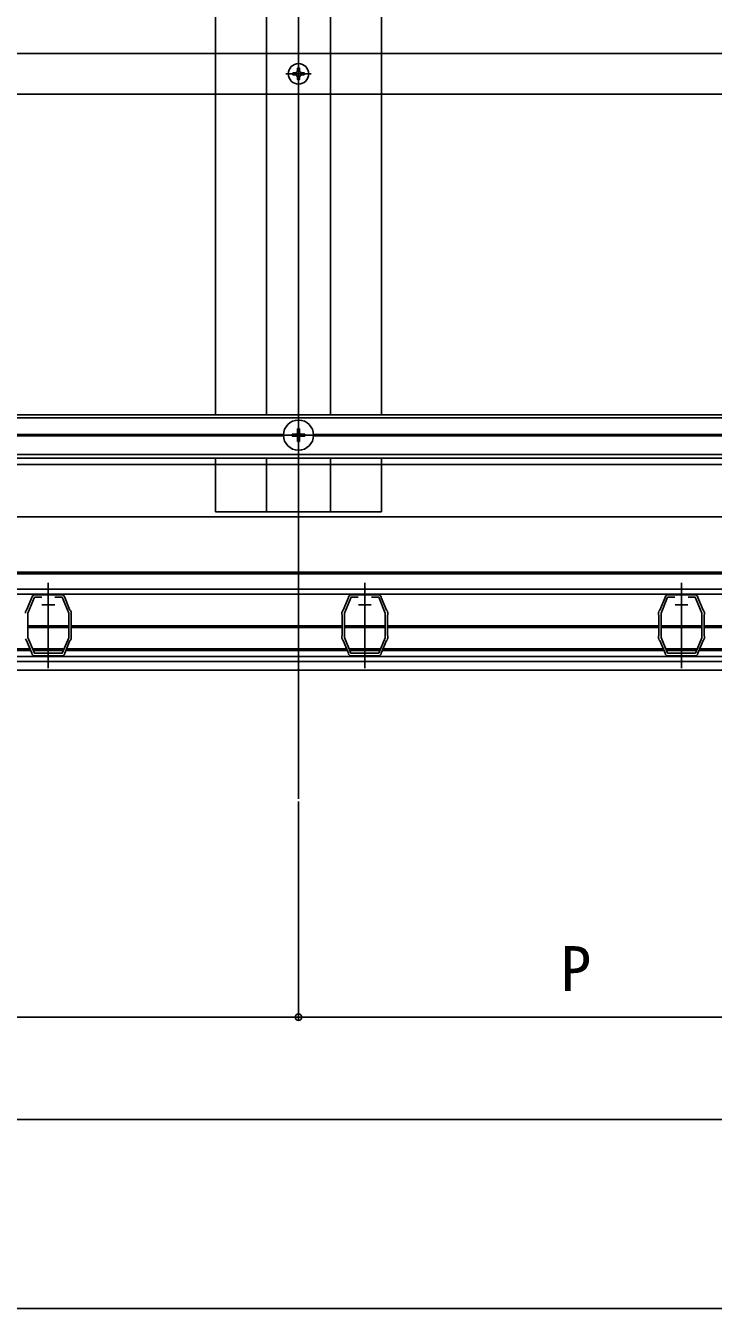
# Model space of a CAD drawing. Units: millimetres, scale not verified. Extents: x -1050 to 1050, y -1571 to 1561.
# Drawn here: x -348 to -78, y -1571 to -1068 of the extents above; entities that cross this region are included whole.
import ezdxf
from ezdxf.enums import TextEntityAlignment as Align

# ---------------------------------------------------------------- set-up
doc = ezdxf.new("R2010")
doc.units = ezdxf.units.MM
doc.header["$LTSCALE"] = 8
for name, color, linetype in [('0-3_YKK_11', 7, 'Continuous'), ('0-4_YKK_12', 2, 'Continuous'), ('0-5_YKK_13', 4, 'Continuous'), ('0-6_YKK_D', 6, 'Continuous'), ('0-7_YKK_ZWAK', 7, 'Continuous')]:
    doc.layers.add(name, color=color, linetype=linetype)
doc.styles.add('ＭＳ ゴシック', font='')
doc.styles.get('ＭＳ ゴシック').set_extended_font_data('MS Gothic')

msp = doc.modelspace()

# ---------------------------------------------------------------- linework, layer by layer
at = {"layer": '0-3_YKK_11'}
for p, q in [((-341.5, -1295.3), (-336.5, -1295.3)), ((-339, -1297.8), (-339, -1292.8)), ((-217.5, -1295.3), (-212.5, -1295.3)), ((-215, -1297.8), (-215, -1292.8)), ((-93.5, -1295.3), (-88.5, -1295.3)), ((-91, -1297.8), (-91, -1292.8))]:
    msp.add_line(p, q, dxfattribs=at)
for points in [[(-347.883, -1298.001), (-347.683, -1297.524), (-347.585, -1297.421), (-347.488, -1297.319), (-345.409, -1292.375), (-345.403, -1292.238), (-345.388, -1292.083)], [(-341.59, -1292.3), (-344.402, -1292.3), (-347, -1298.482), (-347, -1308.118), (-344.444, -1314.2), (-333.556, -1314.2), (-331, -1308.119), (-331, -1298.482), (-333.598, -1292.3), (-336.41, -1292.3)], [(-344.22, -1291.307), (-344.071, -1291.353), (-343.943, -1291.4), (-334.057, -1291.4), (-333.929, -1291.353), (-333.78, -1291.307)], [(-332.612, -1292.083), (-332.597, -1292.238), (-332.591, -1292.375), (-330.512, -1297.319), (-330.415, -1297.421), (-330.317, -1297.524), (-330.117, -1298.001)], [(-223.883, -1298.001), (-223.683, -1297.524), (-223.585, -1297.421), (-223.488, -1297.319), (-221.409, -1292.375), (-221.403, -1292.238), (-221.388, -1292.083)], [(-217.59, -1292.3), (-220.402, -1292.3), (-223, -1298.482), (-223, -1308.118), (-220.444, -1314.2), (-209.556, -1314.2), (-207, -1308.119), (-207, -1298.482), (-209.598, -1292.3), (-212.41, -1292.3)], [(-220.22, -1291.307), (-220.071, -1291.353), (-219.943, -1291.4), (-210.057, -1291.4), (-209.929, -1291.353), (-209.78, -1291.307)], [(-208.612, -1292.083), (-208.597, -1292.238), (-208.591, -1292.375), (-206.512, -1297.319), (-206.415, -1297.421), (-206.317, -1297.524), (-206.117, -1298.001)], [(-99.883, -1298.001), (-99.683, -1297.524), (-99.585, -1297.421), (-99.488, -1297.319), (-97.409, -1292.375), (-97.403, -1292.238), (-97.388, -1292.083)], [(-93.59, -1292.3), (-96.402, -1292.3), (-99, -1298.482), (-99, -1308.118), (-96.444, -1314.2), (-85.556, -1314.2), (-83, -1308.119), (-83, -1298.482), (-85.598, -1292.3), (-88.41, -1292.3)], [(-96.22, -1291.307), (-96.071, -1291.353), (-95.943, -1291.4), (-86.057, -1291.4), (-85.929, -1291.353), (-85.78, -1291.307)], [(-84.612, -1292.083), (-84.597, -1292.238), (-84.591, -1292.375), (-82.512, -1297.319), (-82.415, -1297.421), (-82.317, -1297.524), (-82.117, -1298.001)], [(-330, -1298.582), (-330, -1299.1), (-330.05, -1299.232), (-330.1, -1299.365), (-330.1, -1307.235), (-330.05, -1307.368), (-330, -1307.5), (-330, -1308.018)], [(-224, -1308.018), (-224, -1307.5), (-223.95, -1307.368), (-223.9, -1307.235), (-223.9, -1299.365), (-223.95, -1299.232), (-224, -1299.1), (-224, -1298.582)], [(-206, -1298.582), (-206, -1299.1), (-206.05, -1299.232), (-206.1, -1299.365), (-206.1, -1307.235), (-206.05, -1307.368), (-206, -1307.5), (-206, -1308.018)], [(-100, -1308.018), (-100, -1307.5), (-99.95, -1307.368), (-99.9, -1307.235), (-99.9, -1299.365), (-99.95, -1299.232), (-100, -1299.1), (-100, -1298.582)], [(-82, -1298.582), (-82, -1299.1), (-82.05, -1299.232), (-82.1, -1299.365), (-82.1, -1307.235), (-82.05, -1307.368), (-82, -1307.5), (-82, -1308.018)], [(-345.387, -1314.517), (-345.403, -1314.362), (-345.409, -1314.225), (-347.488, -1309.281), (-347.585, -1309.179), (-347.683, -1309.076), (-347.883, -1308.599)], [(-330.117, -1308.599), (-330.317, -1309.076), (-330.415, -1309.179), (-330.512, -1309.281), (-332.591, -1314.225), (-332.597, -1314.362), (-332.612, -1314.517)], [(-221.387, -1314.517), (-221.403, -1314.362), (-221.409, -1314.225), (-223.488, -1309.281), (-223.585, -1309.179), (-223.683, -1309.076), (-223.883, -1308.599)], [(-206.117, -1308.599), (-206.317, -1309.076), (-206.415, -1309.179), (-206.512, -1309.281), (-208.591, -1314.225), (-208.597, -1314.362), (-208.612, -1314.517)], [(-97.387, -1314.517), (-97.403, -1314.362), (-97.409, -1314.225), (-99.488, -1309.281), (-99.585, -1309.179), (-99.683, -1309.076), (-99.883, -1308.599)], [(-82.117, -1308.599), (-82.317, -1309.076), (-82.415, -1309.179), (-82.512, -1309.281), (-84.591, -1314.225), (-84.597, -1314.362), (-84.612, -1314.517)], [(-334.057, -1315.2), (-343.943, -1315.2), (-344.071, -1315.247), (-344.22, -1315.292)], [(-333.78, -1315.292), (-333.928, -1315.247), (-334.057, -1315.2)], [(-210.057, -1315.2), (-219.943, -1315.2), (-220.071, -1315.247), (-220.22, -1315.292)], [(-209.78, -1315.292), (-209.928, -1315.247), (-210.057, -1315.2)], [(-86.057, -1315.2), (-95.943, -1315.2), (-96.071, -1315.247), (-96.22, -1315.292)], [(-85.78, -1315.292), (-85.928, -1315.247), (-86.057, -1315.2)]]:
    msp.add_lwpolyline(points, dxfattribs=at)
for centre, start, end in [((-344.07, -1292.8), 95.73914, 151.44347), ((-333.93, -1292.8), 28.55592, 84.26083), ((-220.07, -1292.8), 95.73914, 151.44347), ((-209.93, -1292.8), 28.55592, 84.26083), ((-96.07, -1292.8), 95.73914, 151.44347), ((-85.93, -1292.8), 28.55592, 84.26083), ((-346.5, -1298.582), 157.21234, 180.00008), ((-331.5, -1298.582), 360, 22.78773), ((-222.5, -1298.582), 157.21234, 180.00008), ((-207.5, -1298.582), 360, 22.78773), ((-98.5, -1298.582), 157.21234, 180.00008), ((-83.5, -1298.582), 360, 22.78773), ((-331.5, -1308.018), 337.21255, 0.00006), ((-222.5, -1308.018), 179.99998, 202.78771), ((-207.5, -1308.018), 337.21255, 0.00006), ((-98.5, -1308.018), 179.99998, 202.78771), ((-83.5, -1308.018), 337.21255, 0.00006), ((-344.07, -1313.8), 208.55565, 264.26079), ((-333.93, -1313.8), 275.73925, 331.44438), ((-220.07, -1313.8), 208.55565, 264.26079), ((-209.93, -1313.8), 275.73925, 331.44438), ((-96.07, -1313.8), 208.55565, 264.26079), ((-85.93, -1313.8), 275.73925, 331.44438)]:
    msp.add_arc(centre, 1.5, start, end, dxfattribs=at)
at = {"layer": '0-4_YKK_12'}
for p, q in [((-241, -1371.3), (-241, -550.8)), ((-253.5, -1220.8), (-253.5, -735.8)), ((-228.5, -1220.8), (-228.5, -735.8)), ((-208.5, -1220.8), (-208.5, -735.8)), ((-636, -1220.8), (596.5, -1220.8)), ((-636, -1222), (596.5, -1222)), ((-241, -1235.1), (-241, -1222.5)), ((-462.608, -1228.5), (-246.892, -1228.5)), ((-462.608, -1229.1), (-246.892, -1229.1)), ((-247.3, -1228.8), (-234.7, -1228.8)), ((-235.108, -1228.5), (-19.392, -1228.5)), ((-235.108, -1229.1), (-19.392, -1229.1)), ((-636, -1236.4), (596.5, -1236.4)), ((-636, -1237.8), (596.5, -1237.8)), ((-273.5, -1258.8), (-273.5, -1237.8)), ((-253.5, -1258.8), (-253.5, -1237.8)), ((-228.5, -1258.8), (-228.5, -1237.8)), ((-208.5, -1258.8), (-208.5, -1237.8)), ((-666, -1260.8), (639, -1260.8)), ((-208.5, -1258.8), (-273.5, -1258.8)), ((-666, -1282.5), (327.75, -1282.5)), ((-666, -1283.1), (327.75, -1283.1)), ((-672.588, -1289.1), (327.75, -1289.1)), ((-672.539, -1291.1), (327.75, -1291.1)), ((-339, -1286.6), (-339, -1320)), ((-215, -1286.6), (-215, -1320)), ((-91, -1286.6), (-91, -1320)), ((-347, -1303.5), (-331, -1303.5)), ((-347, -1304.1), (-331, -1304.1)), ((-330.1, -1303.5), (-223.9, -1303.5)), ((-330.1, -1304.1), (-223.9, -1304.1)), ((-223, -1303.5), (-207, -1303.5)), ((-223, -1304.1), (-207, -1304.1)), ((-206.1, -1303.5), (-99.9, -1303.5)), ((-206.1, -1304.1), (-99.9, -1304.1)), ((-99, -1303.5), (-83, -1303.5)), ((-99, -1304.1), (-83, -1304.1)), ((-82.1, -1303.5), (-33.704, -1303.5)), ((-82.1, -1304.1), (-33.639, -1304.1)), ((-675, -1315.5), (327.75, -1315.5)), ((-456.118, -1313.1), (-345.882, -1313.1)), ((-455.865, -1312.5), (-346.135, -1312.5)), ((-345.159, -1312.5), (-332.841, -1312.5)), ((-344.906, -1313.1), (-333.093, -1313.1)), ((-332.118, -1313.1), (-221.882, -1313.1)), ((-331.865, -1312.5), (-222.135, -1312.5)), ((-221.159, -1312.5), (-208.841, -1312.5)), ((-220.906, -1313.1), (-209.093, -1313.1)), ((-208.118, -1313.1), (-97.882, -1313.1)), ((-207.865, -1312.5), (-98.135, -1312.5)), ((-97.159, -1312.5), (-84.841, -1312.5)), ((-96.906, -1313.1), (-85.093, -1313.1)), ((-84.118, -1313.1), (26.118, -1313.1)), ((-83.865, -1312.5), (25.865, -1312.5)), ((-675, -1317.5), (327.75, -1317.5)), ((-666, -1320.8), (327.75, -1320.8))]:
    msp.add_line(p, q, dxfattribs=at)
msp.add_lwpolyline([(-273.5, -1220.8), (-273.5, -735.8), (-273.5, -686.8)], dxfattribs=at)
at = {"layer": '0-5_YKK_13'}
for p, q in [((-624.5, -1079.3), (597.5, -1079.3)), ((-241, -1092.3), (-241, -1082.3)), ((-246, -1087.3), (-236, -1087.3)), ((-242.32, -1086.86), (-243.2, -1086.86)), ((-239.68, -1087.74), (-238.8, -1087.74)), ((-624.5, -1095.3), (597.5, -1095.3)), ((-243.5, -1228.45), (-243.5, -1229.15)), ((-243.5, -1228.45), (-241.85, -1228.45)), ((-243.5, -1229.15), (-241.85, -1229.15)), ((-241.35, -1226.3), (-240.65, -1226.3)), ((-241.35, -1226.3), (-241.35, -1227.95)), ((-241.35, -1229.65), (-241.35, -1231.3)), ((-240.65, -1226.3), (-240.65, -1227.95)), ((-240.65, -1229.65), (-240.65, -1231.3)), ((-240.15, -1228.45), (-238.5, -1228.45)), ((-240.15, -1229.15), (-238.5, -1229.15)), ((-238.5, -1228.45), (-238.5, -1229.15)), ((-241.35, -1231.3), (-240.65, -1231.3)), ((596.5, -1240.3), (-620, -1240.3))]:
    msp.add_line(p, q, dxfattribs=at)
for points in [[(-240.56, -1085.98), (-240.56, -1085.1), (-241.44, -1085.1), (-241.44, -1085.98)], [(-243.2, -1086.86), (-243.2, -1087.74), (-242.32, -1087.74)], [(-241.44, -1088.62), (-241.44, -1089.5), (-240.56, -1089.5), (-240.56, -1088.62)], [(-238.8, -1087.74), (-238.8, -1086.86), (-239.68, -1086.86)]]:
    msp.add_lwpolyline(points, dxfattribs=at)
for centre, radius in [((-241, -1087.3), 4), ((-241, -1228.8), 5.9)]:
    msp.add_circle(centre, radius, dxfattribs=at)
for centre, radius, start, end in [((-242.32, -1085.98), 0.88, 270, 0), ((-242.32, -1088.62), 0.88, 0, 90), ((-239.68, -1085.98), 0.88, 180, 270), ((-239.68, -1088.62), 0.88, 90, 180), ((-241.85, -1227.95), 0.5, 270, 0), ((-241.85, -1229.65), 0.5, 0, 90), ((-240.15, -1227.95), 0.5, 180, 270), ((-240.15, -1229.65), 0.5, 90, 180)]:
    msp.add_arc(centre, radius, start, end, dxfattribs=at)
at = {"layer": '0-6_YKK_D'}
for p, q in [((-241, -1372.3), (-241, -1457.8)), ((-241, -1372.3), (-241, -1457.8)), ((-468.5, -1456.8), (-241, -1456.8)), ((-241, -1456.8), (-13.5, -1456.8)), ((-696, -1496.8), (669, -1496.8))]:
    msp.add_line(p, q, dxfattribs=at)
msp.add_circle((-241, -1456.8), 1.275, dxfattribs=at)
msp.add_circle((-241, -1456.8), 1.275, dxfattribs=at)
at = {"layer": '0-7_YKK_ZWAK'}
msp.add_lwpolyline([(-1050, -1570.8), (1050, -1570.8), (1050, 1489.2)], dxfattribs=at)

# ---------------------------------------------------------------- texts
at = {"layer": '0-6_YKK_D', "style": 'ＭＳ ゴシック'}
msp.add_text('P', height=17.6, dxfattribs=at).set_placement((-138.295, -1451.8), align=Align.BOTTOM_LEFT)

doc.saveas('drawing.dxf')
